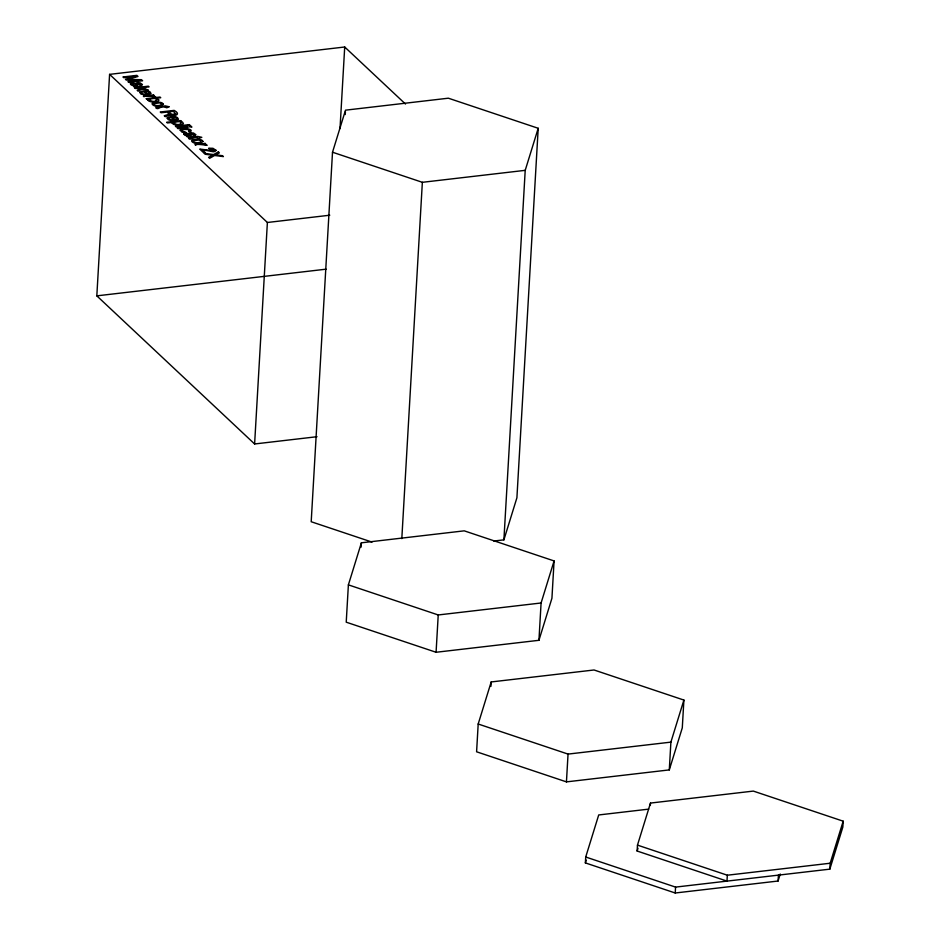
<?xml version="1.0" encoding="UTF-8"?>
<svg xmlns="http://www.w3.org/2000/svg" width="940" height="940" viewBox="0 0 940 940"><rect width="100%" height="100%" fill="white"/><g stroke="black" fill="none" stroke-linecap="round" stroke-linejoin="round"><path stroke-width="1.41" d="M317.015 436.712L254.611 443.974L96.82 295.853L109.592 74.366L344.71 47L405.481 104.046M254.611 443.974L267.383 222.486L109.592 74.366M493.759 541.029L503.899 539.854L516.906 497.789L538.209 128.287L448.356 98.195L345.509 110.168L332.513 152.221L311.199 521.735L372.029 542.098M340.01 128.604L344.71 47M345.25 114.562L345.427 111.637M348.387 584.868L346.226 622.186L436.078 652.266L538.937 640.305L551.933 598.24L554.083 560.933L464.231 530.841L361.383 542.815L348.387 584.868L438.228 614.96L541.087 602.986L554.083 560.933M361.136 547.115L361.383 542.815M401.815 538.62L422.354 182.313L332.513 152.221M436.078 652.266L438.228 614.96M478.19 724.011L476.592 751.789L566.444 781.88L669.292 769.907L682.287 727.854L683.897 700.065L594.045 669.985L491.197 681.947L478.19 724.011L568.042 754.091L670.89 742.13L683.897 700.065M490.939 686.341L491.197 681.947M503.899 539.854L525.213 170.34L538.209 128.287M538.937 640.305L541.087 602.986M566.444 781.88L568.042 754.091M780.235 874.024L778.073 881.027L675.226 893L585.373 862.908L585.714 857.01L598.71 814.957L648.706 809.129M637.473 845.119L727.325 875.211L726.984 881.109L637.132 851.029L637.473 845.119L650.48 803.066L753.328 791.092L843.18 821.184L842.839 827.082L829.832 869.148L675.566 887.102L585.714 857.01M650.339 805.427L650.48 803.066M669.292 769.907L670.89 742.13M675.226 893L675.566 887.102M778.073 881.027L778.414 875.128M829.832 869.148L830.173 863.237L843.18 821.184M585.373 862.908L586.231 860.112M637.132 851.029L638.002 848.221M422.354 182.313L525.213 170.34M267.383 222.486L329.787 215.213M96.82 295.853L326.133 269.169M727.325 875.211L830.173 863.237M172.032 122.882C173.677 126.066 178.894 124.844 181.878 124.421A4.641 1.774 3.3 0 0 183.394 123.551L182.536 122.106L180.163 121.448L181.502 121.295L180.786 120.626L166.65 122.271L167.391 122.964L172.572 122.353L172.032 122.882M173.501 122.799C180.868 128.345 185.885 118.452 173.501 122.799M148.908 99.652C157.015 105.386 160.752 95.105 148.908 99.652M147.404 99.687C149.354 103.001 155.3 101.955 158.496 100.745A4.171 1.598 3.3 0 0 158.79 99.722L155.676 98.3L160.728 97.713L160.012 97.043L146.053 98.665L148.026 99.147L147.404 99.687M130.378 83.789L131.294 85.035L133.938 85.869C131.283 87.632 141.693 87.173 142.469 84.529L140.037 82.838L136.911 82.65L137.593 83.284C148.132 88.442 131.682 80.758 130.378 83.789M183.829 133.985L184.745 135.219L187.401 136.053C184.745 137.816 195.156 137.369 195.931 134.714L193.499 133.022L190.374 132.834L191.055 133.48C201.595 138.627 185.145 130.954 183.829 133.985M216.036 150.329L215.237 151.27A4.465 1.704 3.3 0 1 213.345 151.763L202.194 149.66L205.39 152.668L203.78 152.856L199.762 149.084C202.041 149.272 223.932 152.421 209.397 148.896L208.657 148.203L212.969 148.297L216.036 150.329M163.419 104.293C157.133 110.591 143.491 100.85 159.941 102.296A4.559 1.751 3.3 0 1 162.42 103.118L163.419 104.293M202.934 141.388C196.648 147.686 183.006 137.945 199.456 139.39A4.559 1.751 3.3 0 1 201.936 140.213L202.934 141.388M156.04 107.842C158.037 110.603 160.493 105.339 165.052 107.266L167.144 107.759L166.451 107.113L169.27 106.784L165.111 105.856L156.04 107.842M188.588 138.392C190.585 141.153 193.029 135.889 197.588 137.816L198.293 138.474L201.818 137.322L197.647 136.406L188.588 138.392M170.998 114.868L165.24 116.677L164.242 115.738L169.259 114.222L167.038 112.072L161.069 112.765L160.258 112.001L174.17 110.38C181.35 114.245 175.228 116.513 170.998 114.868M132.176 84.013L134.138 85.446L137.71 85.387L134.455 83.707L132.176 84.013M185.638 134.197L187.601 135.63L191.172 135.583L187.918 133.891L185.638 134.197M139.719 92.273L140.777 93.93L144.114 94.799L145.547 94.834L141.893 93.518L141.341 92.508L143.75 91.721L146.946 94.729L151.058 93.577C150.271 89.629 142.516 90.252 139.719 92.273M167.144 118.017L168.201 119.674L171.538 120.543L172.972 120.579L169.317 119.263L168.765 118.252L171.174 117.465L174.382 120.473L178.494 119.321C177.707 115.373 169.94 115.996 167.144 118.017M180.139 130.108L181.925 132.094A3.795 1.457 3.3 0 0 184.193 132.528L186.155 132.528L181.714 130.836A2.28 0.87 3.3 0 1 182.09 130.167C183.547 128.78 192.488 129.391 188.588 131.483L189.304 132.164C196.284 129.579 182.219 126.794 180.139 130.108M153.408 103.764C153.62 106.561 163.102 106.044 161.069 103.4A2.526 0.964 3.3 0 0 159.283 102.907L153.408 103.764M192.923 140.859C193.135 143.656 202.617 143.138 200.584 140.495A2.526 0.964 3.3 0 0 198.798 139.989L192.923 140.859M175.721 113.858L171.926 114.433L168.613 111.883L173.359 111.331L175.721 113.858M149.636 92.978L147.545 93.859L145.124 91.579L148.191 91.803L149.636 92.978M177.061 118.722L174.981 119.615L172.549 117.336L175.616 117.547L177.061 118.722M218.362 151.869L213.603 154.548L204.321 153.361L205.308 154.289L212.687 155.182L208.586 157.368L209.596 158.308L214.614 155.5L223.403 156.604L222.428 155.688L215.589 154.888L219.384 152.832L218.362 151.869M142.68 88.806L138.11 91.204L137.169 90.322L140.918 88.442L135.184 88.466L134.479 87.796L148.379 86.175L149.096 86.844L141.012 87.784L148.144 89.935L142.68 88.806M135.442 76.328L125.431 79.301L126.242 80.065L139.672 80.3L127.934 81.651L128.71 82.379L142.61 80.758L141.458 79.677L127.993 79.442L138.027 76.457L136.864 75.365L122.952 76.974L123.728 77.703L135.442 76.328M153.49 94.94L143.35 96.127L144.079 96.808C143.444 94.235 163.078 98.747 152.433 95.798L154.184 95.598L153.49 94.94M189.328 124.621L175.428 126.242L176.168 126.924L190.068 125.314L189.328 124.621M187.354 126.783L177.261 127.958L178.013 128.662L188.106 127.488L187.354 126.783M191.172 126.348L189.234 126.571L191.913 127.041L191.172 126.348M205.084 143.385L194.956 144.56L195.684 145.254C195.038 142.668 214.684 147.192 204.039 144.243L205.79 144.043L205.084 143.385"/></g></svg>
